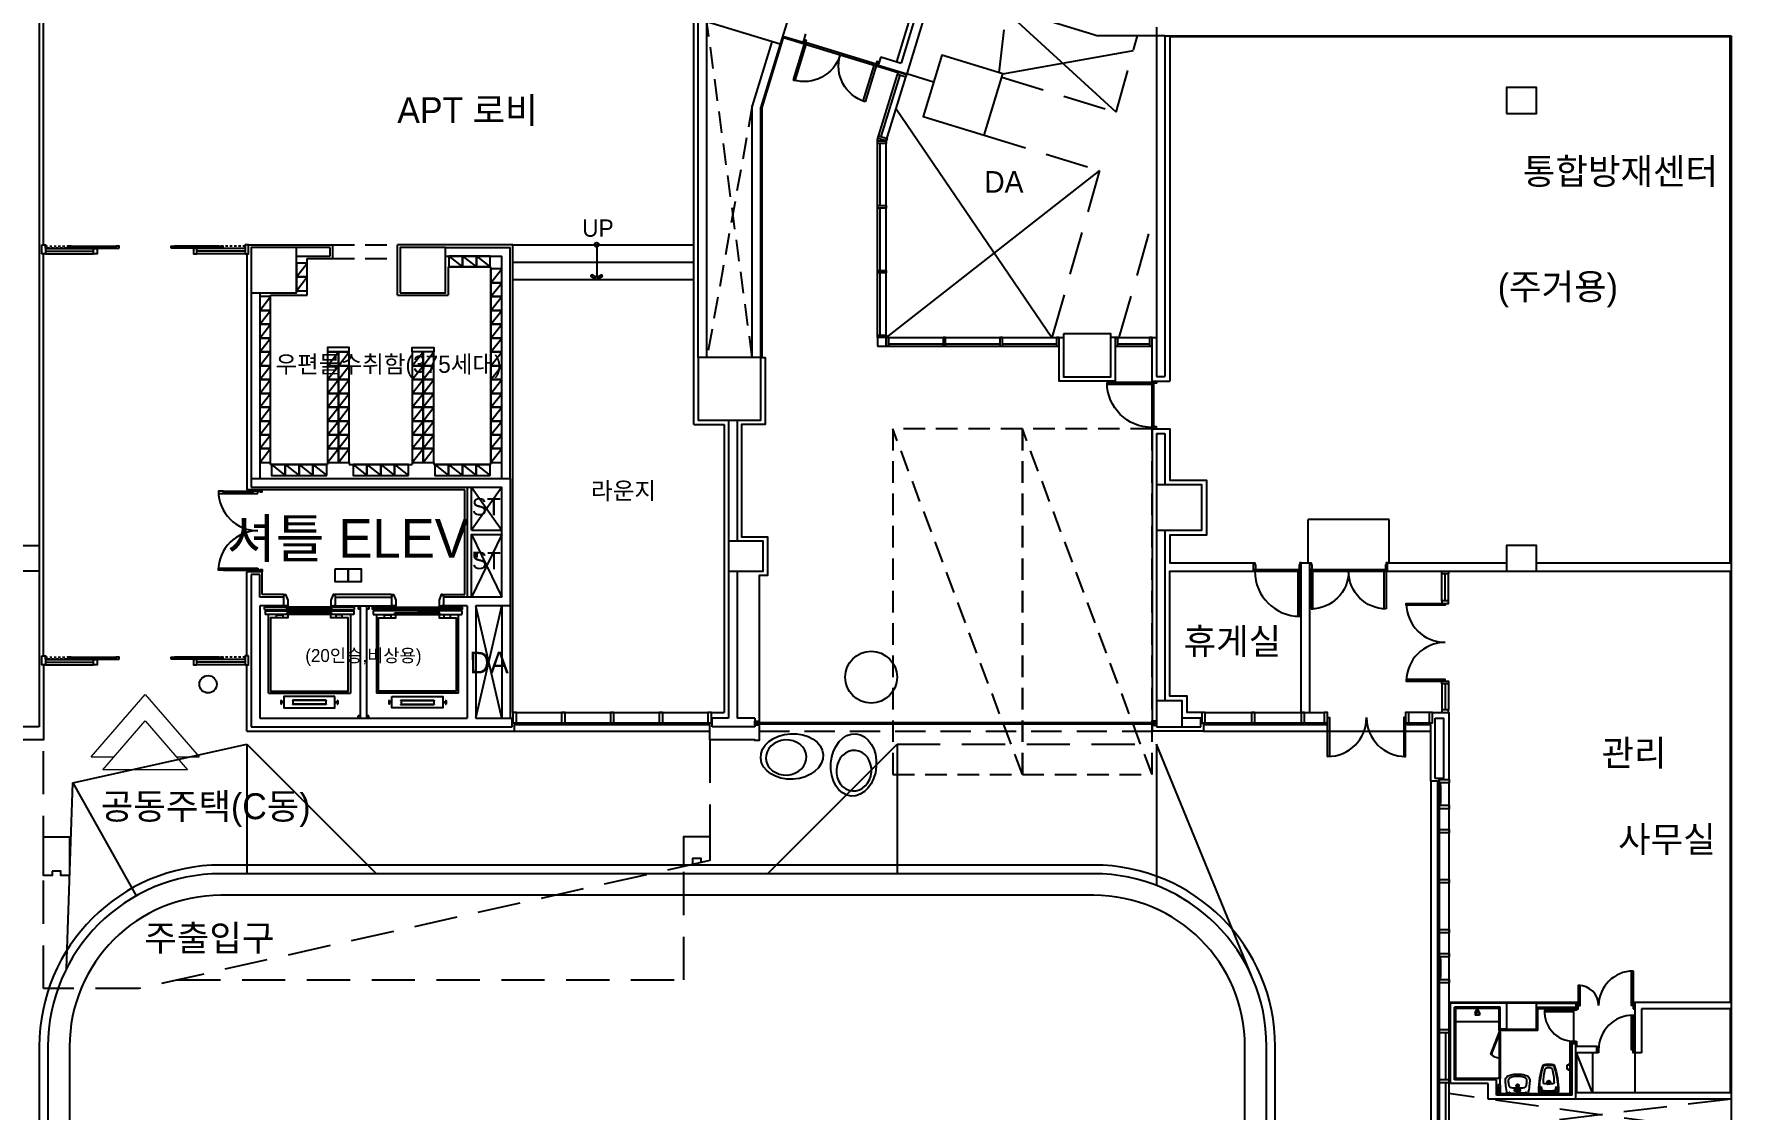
# Model space of a CAD drawing. Header units: millimetres. Extents: x -7616 to 421613, y 91067 to 341353.
# Drawn here: x 330073 to 369347, y 189819 to 214709 of the extents above; entities that cross this region are included whole.
import ezdxf
from ezdxf.enums import TextEntityAlignment as Align

# ---------------------------------------------------------------- set-up
doc = ezdxf.new("R2010")
doc.units = ezdxf.units.MM
doc.header["$LTSCALE"] = 500
doc.header["$MEASUREMENT"] = 0
for name, pattern in [('H0', [0.3, 0.2, -0.1]), ('HID', [2.6, 1.6, -1]), ('HIDDEN', [2, 1, -1]), ('HOON1', [3, 2, -1])]:
    doc.linetypes.add(name, pattern=pattern)
doc.layers.add('e-plan', color=9, linetype='CONTINUOUS')
doc.styles.add('돋움', font='Dotum.ttf')

# ---------------------------------------------------------------- blocks, each defined once
blk = doc.blocks.new('1F 기둥 140514')
at = {"layer": 'e-plan', "ltscale": 0.5}
for points in [[(418184, 82800), (418884, 82800), (418884, 83400), (418184, 83400)], [(383534, 72800), (384234, 72800), (384234, 72200), (383534, 72200)], [(400184, 72200), (400984, 72200), (400984, 72900), (400184, 72900)], [(418184, 72200), (418884, 72200), (418884, 72800), (418184, 72800)], [(410084, 68600), (410684, 68600), (410684, 69200), (410084, 69200)], [(418184, 61600), (418884, 61600), (418884, 62200), (418184, 62200)]]:
    blk.add_lwpolyline(points, close=True, dxfattribs=at)
blk = doc.blocks.new('A$C633402C3')
at = {"layer": 'e-plan'}
for p, q in [((272006, 104036), (272006, 104046)), ((259547, 103516), (259547, 103519)), ((257818, 102102), (257818, 102120))]:
    blk.add_line(p, q, dxfattribs=at)
for centre, major_axis in [((274322, 106550), (-722, -41)), ((275749, 106354), (-54, -721))]:
    blk.add_ellipse(centre, major_axis=major_axis, ratio=0.72962, dxfattribs=at)
at = {"layer": 'e-plan', "extrusion": (0, 0, -1)}
for centre, major_axis in [((274190, 106525), (-468, -26)), ((275757, 106220), (-35, -468))]:
    blk.add_ellipse(centre, major_axis=major_axis, ratio=0.866923, start_param=-3.141592653589793, end_param=3.141592653589793, dxfattribs=at)
blk = doc.blocks.new('1~2F TC-140305')
at = {"layer": 'e-plan', "ltscale": 0.5}
blk.add_lwpolyline([(-62439, -44535), (-63854, -44103), (-64287, -45518), (-62872, -45951), (-62439, -44535)], dxfattribs=at)
for points in [[(-79840, -49600), (-78790, -49600), (-78790, -48550), (-79840, -48550)], [(-76390, -49600), (-75340, -49600), (-75340, -48550), (-76390, -48550)], [(-61040, -50550), (-61040, -51550), (-59940, -51550), (-59940, -50550)], [(-69490, -51100), (-69490, -52550), (-68040, -52550), (-68040, -51100)], [(-58890, -55100), (-57840, -55100), (-57840, -54050), (-58890, -54050)]]:
    blk.add_lwpolyline(points, close=True, dxfattribs=at)
blk.add_circle((-65490, -58500), 600, dxfattribs=at)
blk = doc.blocks.new('1F 코어')
at = {"layer": 'e-plan'}
for p, q in [((-65605, -37346), (-67593, -43848)), ((-67593, -43848), (-74096, -41860))]:
    blk.add_line(p, q, dxfattribs=at)
blk.add_blockref('1~2F TC-140305', (0, 0), dxfattribs=at)
blk = doc.blocks.new('A$C20BE1455')
at = {"layer": 'e-plan'}
for points in [[(200, 1800), (200, 1760), (1100, 1760), (1100, 1800)], [(200, 0), (200, 40), (1100, 40), (1100, 0)]]:
    blk.add_lwpolyline(points, close=True, dxfattribs=at)
for centre, start, end in [((200, 1800), 270, 0), ((200, 0), 0, 90)]:
    blk.add_arc(centre, 900, start, end, dxfattribs=at)
blk = doc.blocks.new('A$C6B9375F1')
at = {"layer": 'e-plan'}
blk.add_lwpolyline([(-30, 195), (-30, 155), (10, 155), (10, -80), (-70, -80), (-70, 155), (-30, 155)], dxfattribs=at)
blk = doc.blocks.new('A$C490C4C58')
at = {"layer": 'e-plan', "lineweight": 0}
for p, q in [((-150, 361), (-150, 625)), ((-150, -625), (-150, -361))]:
    blk.add_line(p, q, dxfattribs=at)
blk.add_lwpolyline([(-150, -625), (-872, 0), (-150, 625)], dxfattribs=at)
blk.add_lwpolyline([(0, 491), (0, -491), (-566, 0)], close=True, dxfattribs=at)
blk = doc.blocks.new('fsd1800')
at = {"layer": 'e-plan'}
for p, q in [((30, 0), (1770, 0)), ((45, -45), (1755, -45))]:
    blk.add_line(p, q, dxfattribs=at)
for points in [[(30, 870), (75, 870), (75, 0), (30, 0)], [(1770, 870), (1725, 870), (1725, 0), (1770, 0)]]:
    blk.add_lwpolyline(points, close=True, dxfattribs=at)
for points in [[(0, 0), (0, -100), (45, -100), (45, -45), (30, -45), (30, 0), (0, 0)], [(1800, 0), (1800, -100), (1755, -100), (1755, -45), (1770, -45), (1770, 0), (1800, 0)]]:
    blk.add_lwpolyline(points, dxfattribs=at)
for centre, start, end in [((30, 0), 0, 90), ((1770, 0), 90, 180)]:
    blk.add_arc(centre, 870, start, end, dxfattribs=at)
blk = doc.blocks.new('A$C7D8044CD')
at = {"layer": 'e-plan'}
blk.add_lwpolyline([(0, 300), (300, 300), (300, 0), (0, 0)], close=True, dxfattribs=at)
blk = doc.blocks.new('XREF(CORE 72~75)$0$RAIL13')
at = {"layer": 'e-plan'}
for p, q in [((-62, -44), (-62, 44)), ((-56, 44), (-62, 44)), ((-51, 8), (-54, 42)), ((-51, 8), (-48, 5)), ((-35, 5), (-48, 5)), ((-32, 8), (-35, 5)), ((-1, 8), (-32, 8)), ((0, 7), (-1, 8)), ((0, -7), (0, 7)), ((-56, -44), (-62, -44)), ((-54, -42), (-51, -8)), ((-51, -8), (-48, -5)), ((-35, -5), (-48, -5)), ((-32, -8), (-35, -5)), ((-1, -8), (-32, -8)), ((0, -7), (-1, -8))]:
    blk.add_line(p, q, dxfattribs=at)
for centre, start, end in [((-56, 42), 3.4093, 90), ((-56, -42), 270, 356.5907)]:
    blk.add_arc(centre, 2.5, start, end, dxfattribs=at)
blk = doc.blocks.new('A$C72F7776E')
at = {"layer": 'e-plan'}
for p, q in [((-173, 0), (-173, -11)), ((-7, 0), (-7, -45)), ((0, -174), (0, 78)), ((7, 0), (7, -45)), ((173, -11), (173, 0)), ((-168, -16), (168, -16)), ((-136, -24), (-109, -24)), ((-109, -35), (-136, -35)), ((-128, -24), (-128, -16)), ((-116, -16), (-116, -24)), ((136, -24), (109, -24)), ((109, -35), (136, -35)), ((116, -16), (116, -24)), ((128, -24), (128, -16))]:
    blk.add_line(p, q, dxfattribs=at)
blk.add_lwpolyline([(-34, -105, 0.133515), (-10, -45), (10, -45, 0.133515), (34, -105, -1.090867), (34, -116), (-34, -116, -1.090867), (-34, -105), (34, -105)], format="xyb", dxfattribs=at)
for centre, radius, start, end in [((-168, -3016), 3000, 90, 90), ((-168, -11), 5, 180, 270), ((-137, -29), 5.52, 85.0231, 274.9769), ((-109, -29), 5.52, 265.0231, 94.9769), ((109, -29), 5.52, 85.0231, 274.9769), ((137, -29), 5.52, 265.0231, 94.9769), ((168, -11), 5, 270, 0)]:
    blk.add_arc(centre, radius, start, end, dxfattribs=at)
blk = doc.blocks.new('post box')
at = {"layer": 'e-plan'}
blk.add_lwpolyline([(320, -250), (320, 0), (0, 0), (0, -250)], close=True, dxfattribs=at)
blk.add_lwpolyline([(0, 0), (320, -250)], dxfattribs=at)
blk = doc.blocks.new('autodoor-ent-03')
at = {"layer": 'e-plan', "ltscale": 0.5}
for p, q in [((-2310, 15), (-1195, 15)), ((-1715, 75), (-680, 75)), ((-1715, 50), (-680, 50)), ((-1715, 25), (-680, 25)), ((1715, 75), (680, 75)), ((1715, 50), (680, 50)), ((1715, 25), (680, 25)), ((2310, 15), (1195, 15)), ((-2310, -45), (-1195, -45)), ((-2310, -105), (-1195, -105)), ((2310, -45), (1195, -45)), ((2310, -105), (1195, -105))]:
    blk.add_line(p, q, dxfattribs=at)
at = {"layer": 'e-plan'}
for points in [[(-2390, 105), (-2310, 105), (-2310, -105), (-2390, -105)], [(-1715, 25), (-1715, 75), (-1795, 75), (-1795, 25)], [(-1195, 15), (-1115, 15), (-1115, -105), (-1195, -105)], [(-600, 25), (-600, 75), (-680, 75), (-680, 25)], [(600, 25), (600, 75), (680, 75), (680, 25)], [(1195, 15), (1115, 15), (1115, -105), (1195, -105)], [(1715, 25), (1715, 75), (1795, 75), (1795, 25)], [(2390, 105), (2310, 105), (2310, -105), (2390, -105)]]:
    blk.add_lwpolyline(points, close=True, dxfattribs=at)
at = {"layer": 'e-plan', "linetype": 'HIDDEN', "ltscale": 0.1}
for points in [[(-1115, 75), (-1115, 25), (-2310, 25), (-2310, 75)], [(1115, 75), (1115, 25), (2310, 25), (2310, 75)]]:
    blk.add_lwpolyline(points, close=True, dxfattribs=at)
blk = doc.blocks.new('fsd1100-100')
at = {"layer": 'e-plan'}
for p, q in [((1070, 0), (30, 0)), ((1055, -45), (45, -45))]:
    blk.add_line(p, q, dxfattribs=at)
blk.add_lwpolyline([(30, 1040), (70, 1040), (70, 1030), (70, 20), (70, 0), (30, 0)], close=True, dxfattribs=at)
for points in [[(0, 0), (0, -100), (45, -100), (45, -45), (30, -45), (30, 0), (0, 0)], [(1100, 0), (1100, -100), (1055, -100), (1055, -45), (1070, -45), (1070, 0), (1100, 0)]]:
    blk.add_lwpolyline(points, dxfattribs=at)
blk.add_arc((30, 0), 1040, 0, 90, dxfattribs=at)
blk = doc.blocks.new('fsd1800-200')
at = {"layer": 'e-plan'}
for p, q in [((30, 0), (1770, 0)), ((45, -45), (1755, -45))]:
    blk.add_line(p, q, dxfattribs=at)
for points in [[(30, 870), (75, 870), (75, 0), (30, 0)], [(1770, 870), (1725, 870), (1725, 0), (1770, 0)], [(45, -155), (45, -45), (30, -45), (30, 0), (0, 0), (0, -200), (30, -200), (30, -155)], [(1755, -155), (1755, -45), (1770, -45), (1770, 0), (1800, 0), (1800, -200), (1770, -200), (1770, -155)]]:
    blk.add_lwpolyline(points, close=True, dxfattribs=at)
for centre, start, end in [((30, 0), 0, 90), ((1770, 0), 90, 180)]:
    blk.add_arc(centre, 870, start, end, dxfattribs=at)
blk = doc.blocks.new('sd1100-200')
at = {"layer": 'e-plan'}
for p, q in [((1070, 0), (30, 0)), ((1055, -45), (45, -45))]:
    blk.add_line(p, q, dxfattribs=at)
for points in [[(30, 1040), (70, 1040), (70, 1030), (70, 20), (70, 0), (30, 0)], [(45, -155), (45, -45), (30, -45), (30, 0), (0, 0), (0, -200), (30, -200), (30, -155)], [(1055, -155), (1055, -45), (1070, -45), (1070, 0), (1100, 0), (1100, -200), (1070, -200), (1070, -155)]]:
    blk.add_lwpolyline(points, close=True, dxfattribs=at)
blk.add_arc((30, 0), 1040, 0, 90, dxfattribs=at)
blk = doc.blocks.new('fssd1900-100')
at = {"layer": 'e-plan', "ltscale": 0.5}
for p, q in [((35, 795), (35, 120)), ((60, 795), (60, 120)), ((85, 795), (85, 120)), ((1815, 795), (1815, 120)), ((1840, 795), (1840, 120)), ((1865, 795), (1865, 120))]:
    blk.add_line(p, q, dxfattribs=at)
at = {"layer": 'e-plan'}
blk.add_line((1882, 0), (1882, 0), dxfattribs=at)
for points in [[(85, 795), (35, 795), (35, 915), (85, 915)], [(1815, 795), (1865, 795), (1865, 915), (1815, 915)], [(35, 0), (35, -50), (50, -50), (50, -100), (0, -100), (0, 0)], [(85, 0), (35, 0), (35, 120), (85, 120)], [(1815, 0), (1865, 0), (1865, 120), (1815, 120)], [(1865, 0), (1865, -50), (1850, -50), (1850, -100), (1900, -100), (1900, 0)]]:
    blk.add_lwpolyline(points, close=True, dxfattribs=at)
for centre, start, end in [((35, 0), 0, 90.0002), ((1865, 0), 89.9998, 180)]:
    blk.add_arc(centre, 915, start, end, dxfattribs=at)
blk = doc.blocks.new('syswin520')
at = {"layer": 'e-plan', "ltscale": 0.5}
for p, q in [((470, 0), (50, 0)), ((470, -50), (50, -50))]:
    blk.add_line(p, q, dxfattribs=at)
for points in [[(0, -50), (50, -50), (50, 0), (0, 0)], [(470, -50), (520, -50), (520, 0), (470, 0)]]:
    blk.add_lwpolyline(points, close=True, dxfattribs=at)
blk = doc.blocks.new('B-BOX')
at = {"layer": 'e-plan'}
for p, q in [((-70, 12), (-70, 123)), ((-70, 123), (0, 123)), ((0, 12), (-70, 12)), ((-50, 130), (-50, 135)), ((-50, 135), (0, 135)), ((0, 130), (-50, 130)), ((-50, 0), (-50, 5)), ((-50, 5), (0, 5)), ((0, 0), (-50, 0)), ((-35, 123), (-35, 130)), ((-35, 130), (-15, 130)), ((-15, 123), (-35, 123)), ((-35, 5), (-35, 12)), ((-35, 12), (-15, 12)), ((-15, 5), (-35, 5)), ((-15, 130), (-15, 123)), ((-15, 12), (-15, 5)), ((0, 135), (0, 130)), ((0, 123), (0, 12)), ((0, 5), (0, 0))]:
    blk.add_line(p, q, dxfattribs=at)
blk = doc.blocks.new('A$C37555A16')
at = {"layer": 'e-plan'}
for p, q in [((30, 142), (25, 112)), ((214, 379), (214, 340)), ((230, 382), (217, 382)), ((230, 382), (243, 382)), ((246, 379), (246, 340)), ((267, 341), (258, 341)), ((430, 142), (435, 112))]:
    blk.add_line(p, q, dxfattribs=at)
for centre, radius, start, end in [((119, 773), 18, 99.3959, 161.6451), ((230, 100), 700, 90, 99.3959), ((230, 100), 700, 80.6041, 90), ((341, 773), 18, 18.3549, 80.6041), ((2000, 149), 2000, 161.6451, 179.2057), ((2000, 149), 1985, 162.0737, 175.0627), ((1705, 317), 1600, 166.4736, 177.8223), ((128, 754), 18, 98.8358, 162.0737), ((230, 100), 680, 90, 98.8358), ((183, 683), 35, 94.7673, 166.4736), ((230, 120), 600, 90, 94.7673), ((230, 380), 39.1, 294.8637, 245.1363), ((230, 380), 27.2, 307.0943, 232.9057), ((230, 100), 680, 81.1642, 90), ((230, 120), 600, 85.2327, 90), ((277, 683), 35, 13.5264, 85.2327), ((-1245, 317), 1600, 2.1777, 13.5264), ((332, 754), 18, 17.9263, 81.1642), ((-1540, 149), 1985, 4.9373, 17.9263), ((-1540, 149), 2000, 0.7943, 18.3549), ((10, 176), 10, 179.2057, 192.5295), ((684, 326), 700, 192.5295, 198.0437), ((27, 112), 9, 198.0437, 268.3325), ((2522, 310), 2500, 179.7796, 183.5727), ((230, 7100), 7000, 268.3325, 270), ((36, 155), 9, 183.5727, 268.4001), ((230, 7100), 6957, 268.4001, 270), ((1059, 350), 1000, 183.8795, 188.7068), ((100, 204), 30, 188.7068, 266.99), ((1059, 350), 992, 185.4872, 188.7068), ((100, 204), 22, 188.7068, 266.99), ((230, 2670), 2492, 266.99, 270), ((230, 2670), 2500, 266.99, 270), ((136, 377), 30, 177.8223, 261.9148), ((230, 1040), 700, 261.9148, 270), ((217, 379), 3.2, 90, 180), ((230, 1040), 700, 270, 278.0852), ((230, 2670), 2492, 270, 273.01), ((230, 2670), 2500, 270, 273.01), ((230, 7100), 6957, 270, 271.5999), ((230, 7100), 7000, 270, 271.6675), ((243, 379), 3.2, 0, 90), ((324, 377), 30, 278.0852, 2.1777), ((360, 204), 22, 273.01, 351.2932), ((360, 204), 30, 273.01, 351.2932), ((-599, 350), 992, 351.2932, 354.5128), ((-599, 350), 1000, 351.2932, 356.1205), ((424, 155), 9, 271.5999, 356.4273), ((-2062, 310), 2500, 356.4273, 0.2204), ((433, 112), 9, 271.6675, 341.9563), ((-224, 326), 700, 341.9563, 347.4705), ((450, 176), 10, 347.4705, 0.7943)]:
    blk.add_arc(centre, radius, start, end, dxfattribs=at)
blk = doc.blocks.new('A$C66821817')
at = {"layer": 'e-plan'}
for p, q in [((114, 20), (280, 20)), ((203, 134), (357, 134)), ((209, 97), (250, 127)), ((209, 64), (209, 97)), ((280, 48), (209, 64)), ((218, 67), (218, 103)), ((280, 55), (218, 67)), ((245, 102), (261, 188)), ((270, 66), (292, 66)), ((270, 57), (270, 66)), ((272, 179), (272, 101)), ((280, 179), (272, 179)), ((280, 179), (288, 179)), ((280, 55), (342, 67)), ((280, 48), (351, 64)), ((446, 20), (280, 20)), ((288, 179), (288, 101)), ((292, 66), (292, 57)), ((314, 102), (299, 188)), ((351, 97), (310, 127)), ((342, 67), (342, 103)), ((351, 64), (351, 97))]:
    blk.add_line(p, q, dxfattribs=at)
blk.add_lwpolyline([(516, 0), (44, 0)], dxfattribs=at)
for centre, radius, start, end in [((113, 319), 112, 131.2634, 156.8382), ((163, 246), 200, 112.8005, 128.3295), ((230, 57), 400, 97.9049, 111.0618), ((205, 205), 200, 106.822, 115.0439), ((280, -44), 460, 90, 106.8514), ((280, -360), 820, 90, 97.3757), ((280, -360), 820, 82.6243, 90), ((280, -44), 460, 73.1486, 90), ((330, 57), 400, 68.9382, 82.0951), ((355, 205), 200, 64.9561, 73.178), ((396, 246), 200, 51.6705, 67.1995), ((447, 319), 112, 23.1618, 48.7366), ((130, 311), 130, 156.5641, 176.5391), ((480, 312), 480, 179.1228, 186.694), ((1001, 317), 1000, 183.505, 187.4053), ((1105, 291), 1100, 185.3646, 195.3286), ((298, 283), 230, 166.3738, 171.9972), ((450, 306), 380, 178.6276, 192.2508), ((147, 315), 76, 110.8059, 163.2259), ((117, 65), 45.6, 202.4841, 266.0977), ((267, 249), 190, 187.3101, 205.0861), ((142, 193), 53, 207.3451, 257.0878), ((198, 434), 300, 256.8246, 270.9154), ((280, 91), 36.1, 162.1871, 17.9304), ((280, 196), 31.5, 312.3671, 227.4903), ((280, 115), 27.3, 353.1079, 186.8921), ((280, 109), 27.3, 173.1079, 6.8921), ((280, 196), 20.5, 334.8391, 205.0748), ((280, 101), 7.81, 180, 0), ((362, 434), 300, 269.0846, 283.1754), ((418, 193), 53, 283.3595, 332.6549), ((413, 315), 76, 16.7741, 69.1941), ((443, 65), 45.6, 273.9023, 337.5159), ((293, 249), 190, 334.9139, 352.6899), ((110, 306), 380, 347.7492, 1.3724), ((262, 283), 230, 8.0028, 13.6262), ((-545, 291), 1100, 344.6714, 354.6354), ((430, 311), 130, 3.4609, 23.4359), ((-441, 317), 1000, 352.5947, 356.495), ((80, 312), 480, 353.306, 0.8772)]:
    blk.add_arc(centre, radius, start, end, dxfattribs=at)

msp = doc.modelspace()

# ---------------------------------------------------------------- linework, layer by layer
at = {"layer": 'e-plan'}
for p, q in [((352489, 222099), (350033, 214066)), ((352594, 222067), (350138, 214034)), ((330197, 218978), (330197, 202868)), ((350897, 215830), (350271, 213784)), ((355118, 212898), (352570, 215225)), ((330297, 209828), (330297, 215018)), ((345447, 207218), (345447, 215050)), ((345647, 207218), (345647, 214988)), ((356047, 214868), (356047, 206778)), ((347151, 214529), (346697, 213043)), ((347342, 214470), (346897, 213013)), ((347402, 214661), (347870, 214518)), ((347928, 214709), (347870, 214518)), ((356247, 214668), (354698, 214668)), ((356247, 214668), (356247, 206778)), ((356247, 214668), (369347, 214668)), ((356357, 214648), (356357, 206668)), ((356357, 214648), (369327, 214648)), ((369327, 202468), (369327, 214648)), ((369347, 214668), (369347, 170543)), ((349668, 214177), (349610, 213986)), ((349668, 214177), (350138, 214034)), ((352498, 213783), (355517, 214324)), ((349610, 213986), (350271, 213784)), ((346697, 207218), (346697, 213043)), ((346897, 207218), (346897, 213013)), ((335037, 209828), (336987, 209828)), ((336927, 209768), (336147, 209768)), ((336927, 209568), (336927, 209768)), ((336987, 209508), (336987, 209828)), ((338487, 208658), (338487, 209828)), ((341157, 209828), (338487, 209828)), ((339597, 209768), (341097, 209768)), ((341097, 204418), (341097, 209768)), ((341157, 209828), (345347, 209828)), ((341157, 198998), (341157, 209828)), ((343097, 209828), (343097, 209073)), ((330297, 200313), (330297, 209618)), ((334997, 209618), (334997, 204158)), ((336147, 209568), (336927, 209568)), ((336397, 209508), (336987, 209508)), ((336397, 208658), (336397, 209508)), ((339597, 209568), (340897, 209568)), ((340897, 204418), (340897, 209568)), ((341157, 209428), (345347, 209428)), ((339657, 209318), (339657, 208658)), ((340647, 209318), (339657, 209318)), ((340647, 204738), (340647, 209318)), ((341157, 209028), (345347, 209028)), ((335097, 208718), (335097, 204418)), ((335297, 208718), (335297, 204418)), ((335547, 204738), (335547, 208658)), ((335547, 208658), (336397, 208658)), ((338487, 208658), (339657, 208658)), ((355947, 206668), (355947, 207478)), ((355947, 206668), (356357, 206668)), ((356047, 206778), (356247, 206778)), ((345347, 205668), (346047, 205668)), ((346047, 205668), (346047, 198998)), ((346147, 205768), (346147, 202968)), ((346347, 205768), (346347, 202968)), ((355947, 205568), (355947, 198568)), ((356047, 205458), (356047, 204268)), ((356047, 205458), (356247, 205458)), ((356247, 205458), (356247, 204268)), ((335547, 204738), (336867, 204738)), ((336867, 204788), (336867, 204738)), ((337367, 204788), (337367, 204738)), ((337367, 204738), (338827, 204738)), ((338827, 204788), (338827, 204738)), ((339327, 204788), (339327, 204738)), ((339327, 204738), (340647, 204738)), ((335097, 204418), (341097, 204418)), ((335097, 204418), (335097, 204218)), ((341097, 204418), (341097, 201468)), ((340047, 204158), (334997, 204158)), ((335097, 204218), (340897, 204218)), ((340047, 201728), (340047, 204158)), ((340197, 204218), (340897, 203218)), ((340897, 204218), (340197, 203218)), ((340897, 201668), (340897, 204218)), ((361437, 203468), (359557, 203468)), ((359557, 202468), (359557, 203468)), ((361437, 202468), (361437, 203468)), ((340897, 203118), (340197, 201668)), ((340197, 203118), (340897, 201668)), ((356047, 203218), (356047, 198668)), ((356247, 203218), (356247, 199268)), ((330197, 202268), (330197, 198668)), ((346147, 202268), (346147, 198868)), ((346347, 202268), (346347, 198868)), ((359397, 202468), (359597, 202468)), ((359397, 198998), (359397, 202468)), ((359597, 198998), (359597, 202468)), ((361397, 202468), (364147, 202468)), ((361397, 202268), (361397, 202468)), ((361397, 202268), (364147, 202268)), ((364847, 202468), (369327, 202468)), ((364847, 202268), (369327, 202268)), ((369327, 202268), (369327, 192288)), ((335357, 202258), (334997, 202258)), ((334997, 200313), (334997, 202258)), ((335097, 202198), (335097, 198668)), ((335297, 202198), (335097, 202198)), ((335297, 201668), (335297, 202198)), ((335357, 201728), (335357, 202258)), ((362657, 201583), (362657, 202208)), ((362732, 201583), (362732, 202208)), ((362807, 201583), (362807, 202208)), ((335847, 201668), (335297, 201668)), ((335847, 201728), (335357, 201728)), ((335847, 201668), (335847, 201468)), ((337047, 201668), (338347, 201668)), ((337047, 201668), (337047, 201468)), ((338347, 201668), (338347, 201468)), ((339547, 201728), (340047, 201728)), ((340897, 201668), (339547, 201668)), ((339547, 201668), (339547, 201468)), ((335297, 201468), (335297, 198868)), ((335847, 201468), (335297, 201468)), ((337487, 201438), (335407, 201438)), ((335407, 201383), (335407, 201438)), ((335407, 201383), (337487, 201383)), ((335422, 201353), (337472, 201353)), ((335422, 201353), (335422, 201271)), ((337472, 201271), (335422, 201271)), ((335497, 199447), (335497, 201271)), ((337047, 201468), (338347, 201468)), ((337397, 201271), (337397, 199447)), ((337472, 201353), (337472, 201271)), ((337487, 201383), (337487, 201438)), ((337572, 201468), (337572, 201393)), ((337622, 201393), (337572, 201393)), ((337622, 201468), (337622, 198868)), ((337772, 201468), (337772, 198868)), ((337822, 201393), (337772, 201393)), ((337822, 201468), (337822, 201393)), ((337907, 201438), (339987, 201438)), ((337907, 201383), (337907, 201438)), ((339987, 201383), (337907, 201383)), ((339972, 201353), (337922, 201353)), ((337922, 201353), (337922, 201271)), ((337922, 201271), (339972, 201271)), ((337997, 201271), (337997, 199447)), ((340097, 201468), (339547, 201468)), ((339897, 199447), (339897, 201271)), ((339972, 201353), (339972, 201271)), ((339987, 201383), (339987, 201438)), ((340097, 201468), (340097, 198868)), ((340297, 201468), (340297, 198868)), ((341097, 201468), (340297, 201468)), ((340297, 198868), (340897, 201468)), ((340897, 198868), (340297, 201468)), ((340897, 201468), (340897, 198868)), ((341097, 201468), (341097, 198868)), ((334997, 198568), (334997, 200103)), ((362657, 199663), (362657, 199058)), ((362732, 199663), (362732, 199058)), ((362807, 199663), (362807, 199058)), ((335497, 199447), (337397, 199447)), ((336835, 199287), (336059, 199287)), ((336059, 199287), (336059, 199279)), ((336835, 199279), (336059, 199279)), ((336835, 199195), (336059, 199195)), ((336059, 199195), (336059, 199187)), ((336835, 199187), (336059, 199187)), ((336067, 199279), (336067, 199195)), ((336827, 199279), (336827, 199195)), ((336835, 199287), (336835, 199279)), ((336835, 199195), (336835, 199187)), ((339897, 199447), (337997, 199447)), ((338559, 199287), (339335, 199287)), ((338559, 199287), (338559, 199279)), ((338559, 199279), (339335, 199279)), ((338559, 199195), (339335, 199195)), ((338559, 199195), (338559, 199187)), ((338559, 199187), (339335, 199187)), ((338567, 199279), (338567, 199195)), ((339327, 199279), (339327, 199195)), ((339335, 199287), (339335, 199279)), ((339335, 199195), (339335, 199187)), ((335297, 198868), (340097, 198868)), ((337572, 198868), (337572, 198923)), ((337622, 198923), (337572, 198923)), ((337822, 198923), (337772, 198923)), ((337822, 198868), (337822, 198923)), ((340297, 198868), (341137, 198868)), ((341137, 198668), (341137, 198868)), ((341197, 198763), (345711, 198763)), ((341237, 198998), (345671, 198998)), ((345751, 198998), (346047, 198998)), ((346147, 198868), (345771, 198868)), ((345771, 198668), (345771, 198868)), ((346754, 198868), (346347, 198868)), ((346754, 198868), (346754, 198668)), ((357080, 198868), (356647, 198868)), ((357080, 198668), (357080, 198868)), ((357140, 198763), (359971, 198763)), ((357180, 198998), (359931, 198998)), ((359397, 198998), (359597, 198998)), ((361851, 198763), (362397, 198763)), ((362357, 198998), (361891, 198998)), ((362427, 198998), (362827, 198998)), ((362497, 198868), (362697, 198868)), ((362497, 197471), (362497, 198868)), ((362697, 197471), (362697, 198868)), ((362827, 197451), (362827, 198998)), ((330197, 198668), (329771, 198668)), ((334997, 198568), (341197, 198568)), ((335097, 198668), (341137, 198668)), ((341197, 198723), (345711, 198723)), ((346754, 198668), (345771, 198668)), ((357140, 198568), (355947, 198568)), ((356047, 198668), (357080, 198668)), ((357140, 198723), (359971, 198723)), ((357140, 198723), (357140, 198568)), ((361851, 198723), (362397, 198723)), ((362397, 197411), (362397, 198703)), ((330969, 197371), (334997, 198268)), ((334997, 198268), (334997, 195268)), ((334997, 198268), (337997, 195268)), ((347047, 195268), (350047, 198268)), ((350047, 198268), (350047, 195268)), ((356047, 198268), (356047, 194996)), ((358247, 192904), (356047, 198268)), ((330825, 193068), (330969, 197371)), ((330969, 197371), (332438, 194756)), ((362552, 197411), (362397, 197411)), ((362397, 197411), (362397, 178893)), ((362697, 197471), (362497, 197471)), ((362552, 197411), (362552, 188152)), ((362592, 197411), (362592, 188152)), ((362827, 188192), (362827, 197371)), ((354597, 195468), (334397, 195468)), ((354597, 195268), (334397, 195268)), ((354597, 194768), (334397, 194768)), ((365772, 192288), (362827, 192288)), ((362857, 190408), (362857, 192268)), ((364147, 192268), (362857, 192268)), ((362947, 190498), (362947, 192178)), ((364007, 192178), (362947, 192178)), ((362977, 190528), (362977, 192148)), ((363977, 192148), (362977, 192148)), ((363427, 192054), (363477, 192148)), ((363477, 192148), (363427, 191996)), ((363427, 192054), (363427, 191996)), ((363427, 192054), (363527, 192054)), ((363527, 192054), (363477, 192148)), ((363477, 192148), (363527, 191996)), ((363527, 192054), (363527, 191996)), ((363977, 191638), (363977, 192148)), ((364007, 191668), (364007, 192178)), ((364847, 192268), (365757, 192268)), ((364847, 192178), (365757, 192178)), ((364877, 191638), (364877, 192148)), ((364877, 192148), (365772, 192148)), ((365699, 192108), (365699, 191388)), ((365757, 192268), (365757, 192178)), ((365772, 192148), (365772, 192288)), ((369327, 192288), (367122, 192288)), ((367122, 192288), (367122, 191268)), ((367122, 192288), (367122, 192138)), ((369327, 192138), (367272, 192138)), ((367272, 192138), (367272, 191118)), ((369327, 192138), (369327, 190198)), ((362977, 191848), (363977, 191848)), ((363527, 191996), (363427, 191996)), ((364147, 191668), (364007, 191668)), ((330197, 191268), (330197, 161222)), ((330397, 191268), (330397, 161222)), ((330897, 191268), (330897, 161222)), ((358097, 180206), (358097, 191268)), ((358597, 180206), (358597, 191268)), ((358797, 180206), (358797, 191268)), ((364877, 191638), (363977, 191638)), ((363977, 191608), (363977, 190558)), ((364007, 191608), (364007, 190558)), ((365627, 190168), (365627, 191348)), ((365772, 191348), (365627, 191348)), ((365667, 190138), (365667, 191328)), ((365757, 191328), (365667, 191328)), ((365757, 190048), (365757, 191328)), ((365772, 191348), (365772, 191268)), ((366242, 191268), (365772, 191268)), ((365772, 191118), (365772, 190198)), ((366242, 191118), (365772, 191118)), ((366142, 190198), (365772, 191118)), ((366142, 191118), (366142, 190198)), ((367272, 191118), (367122, 191118)), ((367122, 191118), (367122, 190198)), ((363917, 190498), (362947, 190498)), ((364007, 190528), (362977, 190528)), ((363917, 190138), (363917, 190498)), ((363977, 190558), (364007, 190558)), ((364007, 190378), (364007, 190528)), ((363727, 190408), (362857, 190408)), ((363727, 190048), (363727, 190408)), ((365667, 190138), (363917, 190138)), ((363947, 190168), (363947, 190378)), ((364007, 190378), (363947, 190378)), ((365627, 190168), (363947, 190168)), ((369327, 190198), (365772, 190198)), ((365757, 190048), (363727, 190048)), ((369347, 190048), (365757, 190048))]:
    msp.add_line(p, q, dxfattribs=at)
at = {"layer": 'e-plan', "ltscale": 0.5}
for p, q in [((350897, 215830), (354698, 214668)), ((345347, 205668), (345347, 215018)), ((349597, 212263), (350058, 213771)), ((349681, 212331), (350115, 213753)), ((349797, 212233), (350249, 213712)), ((350023, 212973), (353629, 207678)), ((349597, 207738), (349597, 212263)), ((349657, 210735), (349657, 212173)), ((349797, 207738), (349797, 212233)), ((354734, 211551), (349797, 207678)), ((349657, 209236), (349657, 210675)), ((349657, 207738), (349657, 209176)), ((349857, 207678), (353797, 207678)), ((349857, 207538), (351110, 207538)), ((349857, 207478), (353797, 207478)), ((351170, 207538), (352424, 207538)), ((352484, 207538), (353737, 207538)), ((353797, 207678), (353897, 207678)), ((355097, 207678), (354997, 207678)), ((355097, 207678), (355887, 207678)), ((355097, 207478), (355887, 207478)), ((355157, 207538), (355887, 207538)), ((355947, 207678), (356047, 207678)), ((340197, 203218), (340897, 203218)), ((341197, 198568), (341197, 198723))]:
    msp.add_line(p, q, dxfattribs=at)
at = {"layer": 'e-plan', "linetype": 'HOON1', "ltscale": 0.5}
for p, q in [((346697, 207218), (345647, 214988)), ((346697, 213043), (345647, 207218)), ((336987, 209828), (338487, 209828)), ((336987, 209508), (338487, 209508)), ((352947, 197568), (349947, 205568)), ((355947, 197568), (352947, 205568))]:
    msp.add_line(p, q, dxfattribs=at)
at = {"layer": 'e-plan', "linetype": 'HOON1'}
for p, q in [((355189, 207678), (355997, 210511)), ((350047, 198268), (356047, 198268)), ((369347, 189268), (362807, 190176)), ((369347, 190048), (362827, 189268))]:
    msp.add_line(p, q, dxfattribs=at)
at = {"layer": 'e-plan', "linetype": 'HOON1', "ltscale": 0.7}
msp.add_line((346854, 198568), (355947, 198568), dxfattribs=at)
at = {"layer": 'e-plan', "linetype": 'HOON1'}
for points in [[(352410, 213810), (352580, 215316)], [(352475, 213706), (355118, 212898), (355613, 214668)], [(350893, 213594), (350271, 213784)], [(352066, 212367), (354734, 211551), (353629, 207678)], [(345711, 198368), (345711, 195571), (332497, 192608), (330297, 192608), (330297, 198368)], [(333389, 192808), (345111, 192808), (345111, 195437)]]:
    msp.add_lwpolyline(points, dxfattribs=at)
at = {"layer": 'e-plan'}
for points in [[(346927, 207218), (346927, 213008), (347421, 214624), (347870, 214486)], [(349592, 213960), (350071, 213814)], [(343097, 209073), (342981, 209129), (342962, 209105), (343097, 209028), (343232, 209105), (343213, 209129), (343097, 209073)], [(355097, 207478), (355097, 206668), (353797, 206668), (353797, 207478)], [(346897, 207218), (346997, 207218), (346997, 205668), (346447, 205668), (346447, 203068), (347047, 203068), (347047, 202168), (346854, 202168), (346854, 198348), (346754, 198348), (346754, 198368), (345711, 198368), (345711, 198723)], [(355947, 205568), (356357, 205568), (356357, 204378), (357207, 204378), (357207, 203108), (356357, 203108), (356357, 202468), (358297, 202468)], [(357100, 198998), (356757, 198998), (356757, 199378), (356357, 199378), (356357, 202268), (358297, 202268), (358297, 202468)], [(335847, 201728), (335847, 201703), (335867, 201703), (335867, 201728), (335897, 201728), (335947, 201598), (335947, 201468), (335867, 201468), (335867, 201488), (335847, 201488), (335847, 201468)], [(337047, 201728), (337047, 201703), (337027, 201703), (337027, 201728), (336997, 201728), (336947, 201598), (336947, 201468), (337027, 201468), (337027, 201488), (337047, 201488), (337047, 201468)], [(338347, 201728), (337047, 201728)], [(338347, 201728), (338347, 201703), (338367, 201703), (338367, 201728), (338397, 201728), (338447, 201598), (338447, 201468), (338367, 201468), (338367, 201488), (338347, 201488), (338347, 201468)], [(339547, 201728), (339547, 201703), (339527, 201703), (339527, 201728), (339497, 201728), (339447, 201598), (339447, 201468), (339527, 201468), (339527, 201488), (339547, 201488), (339547, 201468)], [(335947, 201271), (335947, 201191), (335642, 201191), (335547, 201191), (335547, 199491), (337347, 199491), (337347, 201191), (337305, 201191), (336947, 201191), (336947, 201271)], [(335684, 201191), (335684, 201258), (335834, 201258), (335834, 201191)], [(337209, 201191), (337209, 201258), (337059, 201258), (337059, 201191)], [(339447, 201271), (339447, 201191), (339752, 201191), (339847, 201191), (339847, 199491), (338047, 199491), (338047, 201191), (338089, 201191), (338447, 201191), (338447, 201271)], [(338184, 201191), (338184, 201258), (338334, 201258), (338334, 201191)], [(339709, 201191), (339709, 201258), (339559, 201258), (339559, 201191)], [(330297, 200103), (330297, 198368), (329811, 198368), (329811, 198348), (329711, 198348), (329711, 198723)], [(346804, 198765), (355997, 198765)], [(346804, 198741), (355997, 198741)], [(341197, 198568), (345711, 198568)], [(357140, 198568), (362397, 198568)], [(345311, 195482), (345111, 195437), (345111, 196126), (345711, 196126), (345711, 195571), (345511, 195527), (345511, 195616), (345311, 195616), (345311, 195482)], [(364007, 190378), (364007, 190168), (363947, 190378)]]:
    msp.add_lwpolyline(points, dxfattribs=at)
at = {"layer": 'e-plan', "ltscale": 0.5}
for points in [[(350058, 213771), (350075, 213828), (350267, 213770), (350249, 213712)], [(349597, 212173), (349597, 212233), (349797, 212233), (349797, 212173)], [(349606, 212292), (349623, 212349), (349814, 212291), (349797, 212233)], [(349597, 210675), (349597, 210735), (349797, 210735), (349797, 210675)], [(349597, 209176), (349597, 209236), (349797, 209236), (349797, 209176)], [(349597, 207678), (349597, 207738), (349797, 207738), (349797, 207678)], [(349597, 207478), (349797, 207478), (349797, 207678), (349597, 207678)], [(349797, 207478), (349857, 207478), (349857, 207678), (349797, 207678)], [(351110, 207478), (351170, 207478), (351170, 207678), (351110, 207678)], [(352424, 207478), (352484, 207478), (352484, 207678), (352424, 207678)], [(353737, 207478), (353797, 207478), (353797, 207678), (353737, 207678)], [(355097, 207478), (355157, 207478), (355157, 207678), (355097, 207678)], [(355887, 207478), (355947, 207478), (355947, 207678), (355887, 207678)]]:
    msp.add_lwpolyline(points, close=True, dxfattribs=at)
at = {"layer": 'e-plan'}
for points in [[(336867, 207348), (337367, 207348), (337367, 207448), (336867, 207448)], [(339327, 207348), (338827, 207348), (338827, 207448), (339327, 207448)], [(362657, 202208), (362657, 202268), (362807, 202268), (362807, 202208)], [(362657, 201583), (362657, 201523), (362807, 201523), (362807, 201583)], [(335927, 201428), (336446, 201428), (336446, 201396), (335927, 201396)], [(335927, 201308), (336446, 201308), (336446, 201276), (335927, 201276)], [(336967, 201428), (336448, 201428), (336448, 201396), (336967, 201396)], [(336967, 201308), (336448, 201308), (336448, 201276), (336967, 201276)], [(338427, 201428), (338946, 201428), (338946, 201396), (338427, 201396)], [(338427, 201308), (338946, 201308), (338946, 201276), (338427, 201276)], [(339467, 201428), (338948, 201428), (338948, 201396), (339467, 201396)], [(339467, 201308), (338948, 201308), (338948, 201276), (339467, 201276)], [(362657, 199663), (362657, 199723), (362807, 199723), (362807, 199663)], [(337037, 199367), (335857, 199367), (335857, 199107), (337037, 199107)], [(338357, 199367), (339537, 199367), (339537, 199107), (338357, 199107)], [(346754, 198738), (346754, 198738), (346754, 198768), (346754, 198768), (346754, 198803), (346854, 198803), (346854, 198768), (346804, 198768), (346804, 198738), (346854, 198738), (346854, 198703), (346754, 198703)], [(356047, 198738), (356047, 198738), (356047, 198768), (356047, 198768), (356047, 198803), (355947, 198803), (355947, 198768), (355997, 198768), (355997, 198738), (355947, 198738), (355947, 198703), (356047, 198703)], [(360011, 198763), (359971, 198763), (359971, 198723), (360011, 198723)], [(361851, 198723), (361811, 198723), (361811, 198763), (361851, 198763)], [(362657, 199058), (362657, 198998), (362807, 198998), (362807, 199058)], [(330497, 195323), (330497, 195223), (330297, 195223), (330297, 196123), (330897, 196123), (330897, 195223), (330697, 195223), (330697, 195323), (330497, 195323)], [(367082, 192213), (367042, 192213), (367042, 193013), (367082, 193013)], [(365812, 192213), (365852, 192213), (365852, 192683), (365812, 192683)], [(365699, 192108), (365699, 192068), (365034, 192068), (365034, 192108)], [(365772, 192148), (365772, 192108), (365627, 192108), (365627, 192148)], [(365772, 192138), (365812, 192138), (365812, 192288), (365772, 192288)], [(367082, 192138), (367122, 192138), (367122, 192288), (367082, 192288)], [(367082, 191193), (367042, 191193), (367042, 191993), (367082, 191993)], [(362827, 191584), (362742, 191584), (362742, 190506), (362827, 190506)], [(363996, 191603), (363796, 191084), (363787, 191089), (363987, 191608)], [(364007, 191638), (363977, 191638), (363977, 191608), (364007, 191608)], [(365772, 191388), (365772, 191348), (365627, 191348), (365627, 191388)], [(366282, 191118), (366242, 191118), (366242, 191268), (366282, 191268)], [(367122, 191118), (367082, 191118), (367082, 191268), (367122, 191268)], [(363997, 190558), (363997, 191008), (363987, 191008), (363987, 190558)], [(364007, 190528), (363977, 190528), (363977, 190558), (364007, 190558)], [(362827, 190426), (362742, 190426), (362742, 189349), (362827, 189349)]]:
    msp.add_lwpolyline(points, close=True, dxfattribs=at)
at = {"layer": 'e-plan', "linetype": 'HOON1', "ltscale": 0.5}
for points in [[(349947, 197568), (352947, 197568), (352947, 205568), (349947, 205568)], [(352947, 197568), (355947, 197568), (355947, 205568), (352947, 205568)]]:
    msp.add_lwpolyline(points, close=True, dxfattribs=at)
at = {"layer": 'e-plan', "ltscale": 0.5}
for points in [[(340107, 201668), (340107, 204218)], [(340197, 203218), (340197, 204218)], [(340197, 201668), (340197, 203118), (340897, 203118)]]:
    msp.add_lwpolyline(points, dxfattribs=at)
at = {"layer": 'e-plan'}
msp.add_circle((343097, 209828), 50, dxfattribs=at)
at = {"layer": 'e-plan', "linetype": 'Continuous'}
msp.add_circle((334102, 199653), 200, dxfattribs=at)
at = {"layer": 'e-plan'}
for centre, radius, start, end in [((334397, 191268), 4200, 90, 180), ((334397, 191268), 4000, 90, 180), ((354597, 191268), 4200, 0, 90), ((354597, 191268), 4000, 0, 90), ((334397, 191268), 3500, 90, 180), ((354597, 191268), 3500, 0, 90), ((367082, 192213), 800, 90.0036, 180), ((365812, 192213), 470, 359.9997, 89.9966), ((365708, 192063), 675, 176.1626, 269.2926), ((367082, 191193), 800, 90.0036, 180), ((363989, 191302), 294, 226.6253, 269.5857)]:
    msp.add_arc(centre, radius, start, end, dxfattribs=at)

# ---------------------------------------------------------------- block references
at = {"layer": 'e-plan', "linetype": 'H0'}
msp.add_blockref('A$C633402C3', (73291, 91433), dxfattribs=at)
at = {"layer": 'e-plan'}
for name, p in [('1F 코어', (414937, 258318)), ('1F 기둥 140514', (-54037, 130068)), ('autodoor-ent-03', (332647, 209723)), ('post box', (339672, 209568)), ('post box', (339992, 209568)), ('post box', (340312, 209568)), ('post box', (335567, 204738)), ('post box', (335887, 204738)), ('post box', (336207, 204738)), ('post box', (336527, 204738)), ('post box', (337457, 204738)), ('post box', (337777, 204738)), ('post box', (338097, 204738)), ('post box', (338417, 204738)), ('post box', (339347, 204738)), ('post box', (339667, 204738)), ('post box', (339987, 204738)), ('post box', (340307, 204738)), ('A$C7D8044CD', (337047, 202028)), ('A$C7D8044CD', (337347, 202028)), ('autodoor-ent-03', (332647, 200208))]:
    msp.add_blockref(name, p, dxfattribs=at)
for name, p, rotation in [('A$C72F7776E', (369257, 217208), 270), ('post box', (336147, 209083), 90), ('post box', (336147, 208763), 90), ('post box', (340647, 208948), 90), ('post box', (340647, 208628), 90), ('post box', (335297, 208308), 90), ('post box', (340647, 208308), 90), ('post box', (335297, 207988), 90), ('post box', (340647, 207988), 90), ('post box', (335297, 207668), 90), ('post box', (340647, 207668), 90), ('post box', (335297, 207348), 90), ('post box', (340647, 207348), 90), ('post box', (335297, 207028), 90), ('post box', (335297, 206708), 90), ('post box', (336867, 207028), 90), ('post box', (336867, 206708), 90), ('post box', (337117, 207028), 90), ('post box', (337117, 206708), 90), ('post box', (338827, 207028), 90), ('post box', (338827, 206708), 90), ('post box', (339077, 207028), 90), ('post box', (339077, 206708), 90), ('post box', (340647, 207028), 90), ('post box', (340647, 206708), 90), ('post box', (335297, 206388), 90), ('post box', (336867, 206388), 90), ('post box', (337117, 206388), 90), ('post box', (338827, 206388), 90), ('post box', (339077, 206388), 90), ('post box', (340647, 206388), 90), ('post box', (335297, 206068), 90), ('post box', (336867, 206068), 90), ('post box', (337117, 206068), 90), ('post box', (338827, 206068), 90), ('post box', (339077, 206068), 90), ('post box', (340647, 206068), 90), ('post box', (335297, 205748), 90), ('post box', (336867, 205748), 90), ('post box', (337117, 205748), 90), ('post box', (338827, 205748), 90), ('post box', (339077, 205748), 90), ('post box', (340647, 205748), 90), ('post box', (335297, 205428), 90), ('post box', (335297, 205108), 90), ('post box', (336867, 205428), 90), ('post box', (336867, 205108), 90), ('post box', (337117, 205428), 90), ('post box', (337117, 205108), 90), ('post box', (338827, 205428), 90), ('post box', (338827, 205108), 90), ('post box', (339077, 205428), 90), ('post box', (339077, 205108), 90), ('post box', (340647, 205428), 90), ('post box', (340647, 205108), 90), ('post box', (335297, 204788), 90), ('post box', (336867, 204788), 90), ('post box', (337117, 204788), 90), ('post box', (338827, 204788), 90), ('post box', (339077, 204788), 90), ('post box', (340647, 204788), 90), ('fssd1900-100', (335257, 202258), 90), ('sd1100-200', (359397, 202268), 180), ('A$C20BE1455', (362932, 201523), 180.0034419884507), ('XREF(CORE 72~75)$0$RAIL13', (339547, 199237), 180), ('A$C20BE1455', (360011, 199081), 269.9999760943379), ('A$C6B9375F1', (362747, 197441), 90), ('syswin520', (362572, 196851), 90), ('A$C6B9375F1', (362747, 196841), 90), ('A$C6B9375F1', (362747, 196283), 90), ('A$C6B9375F1', (362747, 195126), 90), ('A$C6B9375F1', (362747, 193969), 90), ('A$C6B9375F1', (362747, 193411), 90), ('syswin520', (362572, 192821), 90), ('A$C6B9375F1', (362747, 192811), 90), ('A$C6B9375F1', (362747, 191654), 90), ('A$C6B9375F1', (362747, 190496), 90)]:
    msp.add_blockref(name, p, dxfattribs=dict(at, rotation=rotation))
at = {"layer": 'e-plan', "xscale": -1}
for name, p, rotation in [('fsd1800', (347870, 214486), 162.9997198339532), ('fsd1100-100', (355947, 206668), 90), ('fsd1800-200', (359597, 202268), 180), ('XREF(CORE 72~75)$0$RAIL13', (335847, 199237), 180), ('A$C6B9375F1', (341227, 198918), 180), ('A$C6B9375F1', (342355, 198918), 180), ('A$C6B9375F1', (343484, 198918), 180), ('A$C6B9375F1', (344613, 198918), 180), ('A$C6B9375F1', (345741, 198918), 180), ('A$C6B9375F1', (357170, 198918), 180), ('A$C6B9375F1', (358318, 198918), 180), ('A$C6B9375F1', (359467, 198918), 180), ('A$C6B9375F1', (360001, 198918), 180), ('A$C6B9375F1', (361881, 198918), 180), ('A$C6B9375F1', (362427, 198918), 180)]:
    msp.add_blockref(name, p, dxfattribs=dict(at, rotation=rotation))
at = {"layer": 'e-plan', "xscale": 2, "yscale": 2, "zscale": 2, "rotation": 270}
msp.add_blockref('A$C490C4C58', (332647, 197672), dxfattribs=at)
at = {"layer": 'e-plan', "extrusion": (0, 0, -1), "xscale": -1, "zscale": -1, "rotation": 180}
msp.add_blockref('XREF(CORE 72~75)$0$RAIL13', (-337047, 199237), dxfattribs=at)
at = {"layer": 'e-plan', "extrusion": (0, 0, -1), "zscale": -1, "rotation": 180}
msp.add_blockref('XREF(CORE 72~75)$0$RAIL13', (-338347, 199237), dxfattribs=at)
at = {"layer": 'e-plan', "extrusion": (2.90088e-06, 1.9853e-06, 1), "xscale": -1}
for name, p in [('A$C66821817', (364687, 190168, -242)), ('A$C37555A16', (365357, 190058, -242))]:
    msp.add_blockref(name, p, dxfattribs=at)
at = {"layer": 'e-plan', "extrusion": (-2.90088e-06, -1.9853e-06, -1), "xscale": -1, "zscale": -1}
msp.add_blockref('B-BOX', (-365627, 190721, 242), dxfattribs=at)

# ---------------------------------------------------------------- texts
at = {"layer": 'e-plan', "style": '돋움'}
for s, height, p in [('APT 로비', 600, (341732, 212645)), ('통합방재센터', 600, (369045, 211228)), ('(주거용)', 600, (366729, 208559)), ('셔틀 ELEV.', 900, (340459, 202581)), ('휴게실', 600, (358937, 200350)), ('관리', 600, (367855, 197765)), ('사무실', 600, (368992, 195761))]:
    msp.add_text(s, height=height, dxfattribs=at).set_placement(p, align=Align.RIGHT)
at = {"layer": 'e-plan', "lineweight": 0, "style": '돋움'}
msp.add_text('DA', height=500, rotation=0.1874, dxfattribs=at).set_placement((352518, 211285), align=Align.MIDDLE)
at = {"layer": 'e-plan', "style": '돋움'}
msp.add_text('UP', height=400, dxfattribs=at).set_placement((343124, 210214), align=Align.MIDDLE_CENTER)
at = {"layer": 'e-plan', "lineweight": 0, "style": '돋움'}
for s, p in [('우편물수취함(375세대)', (340897, 206863)), ('라운지', (344471, 203935))]:
    msp.add_text(s, height=400, dxfattribs=at).set_placement(p, align=Align.RIGHT)
at = {"layer": 'e-plan', "style": '돋움'}
for s, height, p in [('ST', 400, (340540, 203563)), ('ST', 400, (340544, 202317)), ('공동주택(C동)', 600, (334048, 196530)), ('주출입구', 600, (334133, 193480))]:
    msp.add_text(s, height=height, dxfattribs=at).set_placement(p, align=Align.CENTER)
at = {"layer": 'e-plan', "linetype": 'HID', "ltscale": 0.5, "style": '돋움'}
msp.add_text('(20인승,비상용)', height=300, dxfattribs=at).set_placement((337697, 200319), align=Align.MIDDLE_CENTER)
at = {"layer": 'e-plan', "lineweight": 0, "style": '돋움'}
msp.add_text('DA', height=500, rotation=0.1874, dxfattribs=at).set_placement((340607, 200156), align=Align.MIDDLE_CENTER)

doc.saveas('drawing.dxf')
